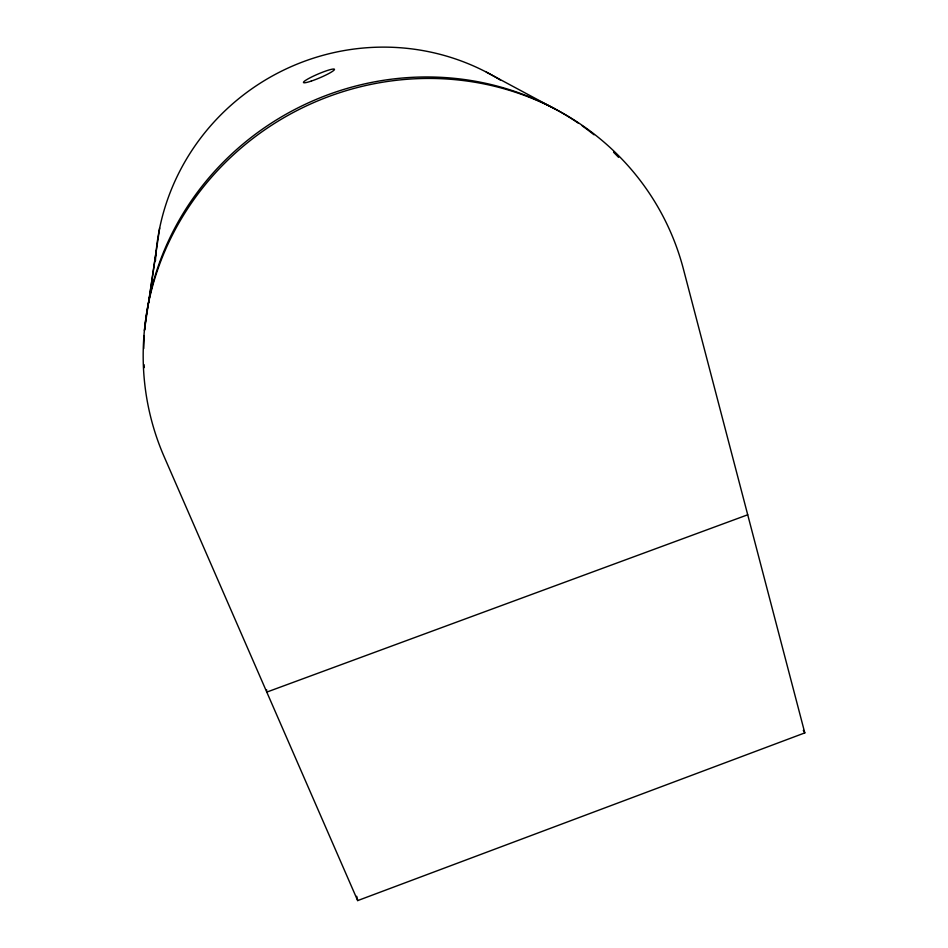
<?xml version="1.0" encoding="UTF-8"?>
<svg xmlns="http://www.w3.org/2000/svg" width="948" height="948" viewBox="0 0 948 948"><rect width="100%" height="100%" fill="white"/><g stroke="black" fill="none" stroke-linecap="round" stroke-linejoin="round"><path stroke-width="1.42" d="M144.392 330.591L156.171 251.007M148.646 302.531L159.667 228.018M357.68 900.6L804.805 732.899L683.378 268.948A277.053 263.094 -27 0 0 331.208 95.63A277.053 263.094 -27 0 0 164.146 456.675L357.68 900.6L356.709 896.275M747.723 514.788L266.779 692.099L266.589 689.611M486.3 72.084L554.687 108.795M803.3 730.375L804.805 732.899M155.436 260.937A224.747 218.81 -28.2 0 1 277.1 73.411A224.747 218.81 -28.2 0 1 500.426 80.118M144.226 367.611A274.647 261.115 -27.1 0 1 144.06 364.66M143.752 348.556A274.647 261.115 -27.1 0 1 144.238 335.58M144.665 329.809A274.647 261.115 -27.1 0 1 304.13 104.825A274.647 261.115 -27.1 0 1 578.564 123.311M582.214 125.859A274.647 261.115 -27.1 0 1 594.017 134.794M613.546 152.225A274.647 261.115 -27.1 0 1 618.594 157.368M311.264 81.09A16.827 2.074 -23.1 0 0 334.49 69.405A16.827 2.074 -23.1 0 0 311.217 77.203A16.827 2.074 -23.1 0 0 311.264 81.09"/></g></svg>
